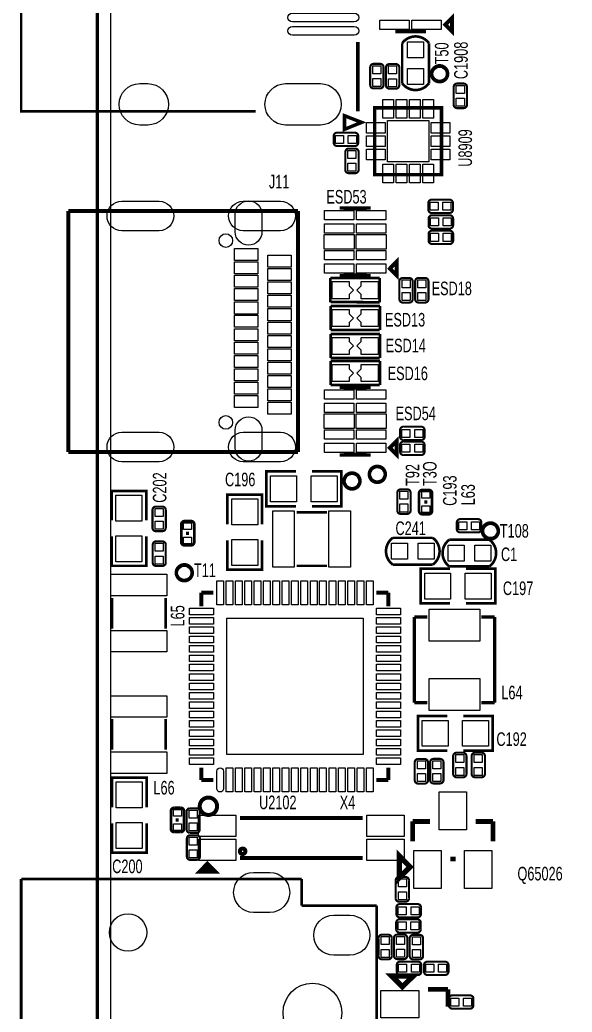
# Model space of a CAD drawing. Extents: x -74 to 86, y -71 to 30.
# Drawn here: x -35.95 to -15.28, y -41.91 to -4.8 of the extents above; entities that cross this region are included whole.
import ezdxf

# ---------------------------------------------------------------- set-up
doc = ezdxf.new("R2010")
doc.units = 0
for name, color, linetype in [('BG_OUTLINE', 3, 'CONTINUOUS'), ('PG_SILKSCREEN_TOP', 6, 'CONTINUOUS'), ('PIN_SOLDERMASK_TOP', 7, 'CONTINUOUS'), ('RD_SILKSCREEN_TOP', 8, 'CONTINUOUS'), ('RKI_ALL', 9, 'CONTINUOUS')]:
    doc.layers.add(name, color=color, linetype=linetype)

msp = doc.modelspace()

# ---------------------------------------------------------------- linework, layer by layer
at = {"layer": 'BG_OUTLINE'}
for points in [[(22.651974, -65.801494, -0.414214), (21.381974, -67.071494), (-31.780226, -67.071494, -0.414214), (-33.050226, -65.801494), (-33.050226, 22.658578, -0.414214), (-31.780226, 23.928578), (21.381974, 23.928578, -0.414214), (22.651974, 22.658578)], [(21.381974, 23.928578), (-31.780226, 23.928578, 0.414214), (-33.050226, 22.658578), (-33.050226, -65.801494, 0.414214), (-31.780226, -67.071494), (21.381974, -67.071494, 0.414214), (22.651974, -65.801494), (22.651974, 22.658578, 0.414214)]]:
    msp.add_lwpolyline(points, format="xyb", close=True, dxfattribs=at)
at = {"layer": 'BG_OUTLINE', "const_width": 0.127}
msp.add_lwpolyline([(-31.780226, -67.071494, -0.414214), (-33.050226, -65.801494), (-33.050226, 10.360406)], format="xyb", dxfattribs=at)
at = {"layer": 'PG_SILKSCREEN_TOP'}
for points, const_width in [([(-27.126184, -8.219186), (-35.896804, -8.219186), (-35.896804, 6.792214), (-27.176984, 6.792214)], 0.09906), ([(-20.824444, -5.179822), (-20.824444, -5.230622), (-21.822664, -5.230622), (-21.822664, -5.179822)], 0.14986), ([(-23.298404, -5.628386), (-23.298404, -8.219186)], 0.12954), ([(-21.638006, -5.670804), (-21.638006, -7.169404)], 0.09906), ([(-20.637246, -7.169404), (-20.637246, -5.670804)], 0.09906), ([(-22.466046, -7.362444), (-22.704806, -7.362444)], 0.07874), ([(-21.876766, -7.370826), (-22.115526, -7.370826)], 0.07874), ([(-19.341846, -8.099044), (-19.580606, -8.099044)], 0.07874), ([(-23.282148, -9.147556), (-23.282148, -9.386316)], 0.07874), ([(-23.396956, -10.532364), (-23.635716, -10.532364)], 0.07874), ([(-22.897846, -11.901424), (-22.897846, -11.850624), (-23.898606, -11.850624), (-23.898606, -11.901424)], 0.14986), ([(-20.659344, -11.890756), (-20.659344, -11.651996)], 0.07874), ([(-34.134806, -11.952224), (-25.534366, -11.952224)], 0.14986), ([(-34.134806, -20.953984), (-34.134806, -11.952224)], 0.14986), ([(-25.534366, -11.952224), (-25.534366, -20.953984)], 0.14986), ([(-20.6502, -12.47521), (-20.6502, -12.23645)], 0.07874), ([(-20.64893, -13.050774), (-20.64893, -12.812014)], 0.07874), ([(-22.47392, -14.45768), (-24.32304, -14.45768)], 0.100076), ([(-24.320754, -14.457172), (-24.320754, -15.357348)], 0.100076), ([(-22.897846, -14.299184), (-22.897846, -14.349984), (-23.898606, -14.349984), (-23.898606, -14.299184)], 0.14986), ([(-22.476206, -15.357348), (-22.476206, -14.457172)], 0.100076), ([(-24.31796, -15.3543), (-22.479, -15.35684)], 0.100076), ([(-22.46884, -15.50162), (-24.31796, -15.50162)], 0.100076), ([(-24.315674, -15.501112), (-24.315674, -16.401288)], 0.100076), ([(-22.471126, -16.401288), (-22.471126, -15.501112)], 0.100076), ([(-21.373846, -15.370302), (-21.612606, -15.370302)], 0.07874), ([(-20.783042, -15.370302), (-21.021802, -15.370302)], 0.07874), ([(-22.46884, -16.54302), (-24.31796, -16.54302)], 0.100076), ([(-24.315674, -16.542512), (-24.315674, -17.442688)], 0.100076), ([(-24.31288, -16.39824), (-22.47392, -16.40078)], 0.100076), ([(-22.471126, -17.442688), (-22.471126, -16.542512)], 0.100076), ([(-24.31288, -17.43964), (-22.47392, -17.44218)], 0.100076), ([(-22.46884, -17.55902), (-24.31796, -17.55902)], 0.100076), ([(-24.315674, -17.558512), (-24.315674, -18.458688)], 0.100076), ([(-22.471126, -18.458688), (-22.471126, -17.558512)], 0.100076), ([(-24.31288, -18.45564), (-22.47392, -18.45818)], 0.100076), ([(-22.897846, -18.607024), (-22.897846, -18.556224), (-23.898606, -18.556224), (-23.898606, -18.607024)], 0.14986), ([(-20.798028, -20.143724), (-20.798028, -20.382484)], 0.07874), ([(-20.798028, -20.702524), (-20.798028, -20.941284)], 0.07874), ([(-25.534366, -20.953984), (-34.134806, -20.953984)], 0.14986), ([(-22.897846, -21.004784), (-22.897846, -21.055584), (-23.898606, -21.055584), (-23.898606, -21.004784)], 0.14986), ([(-25.617424, -22.986492), (-26.717244, -22.986492), (-26.717244, -21.686012), (-25.617424, -21.686012)], 0.09906), ([(-25.017984, -22.986492), (-23.918164, -22.986492), (-23.918164, -21.686012), (-25.017984, -21.686012)], 0.09906), ([(-32.515556, -23.517606), (-32.515556, -22.417786), (-31.215076, -22.417786), (-31.215076, -23.517606)], 0.09906), ([(-26.879804, -23.659592), (-26.879804, -22.559772), (-28.180284, -22.559772), (-28.180284, -23.659592)], 0.09906), ([(-21.691346, -22.355048), (-21.452586, -22.355048)], 0.07874), ([(-20.695158, -22.827488), (-20.806918, -22.827488)], 0.12954), ([(-24.44623, -23.215346), (-25.58415, -23.215346)], 0.09906), ([(-20.636738, -23.287228), (-20.885658, -23.287228)], 0.09906), ([(-29.786072, -23.542498), (-29.537152, -23.542498)], 0.09906), ([(-18.67408, -23.598632), (-18.67408, -23.837392)], 0.07874), ([(-32.515556, -24.117046), (-32.515556, -25.216866), (-31.215076, -25.216866), (-31.215076, -24.117046)], 0.09906), ([(-30.614112, -23.92045), (-30.852872, -23.92045)], 0.07874), ([(-29.727652, -24.002238), (-29.615892, -24.002238)], 0.12954), ([(-20.49145, -24.169624), (-21.99005, -24.169624)], 0.09906), ([(-30.853634, -24.301196), (-30.604714, -24.301196)], 0.07874), ([(-26.879804, -24.259032), (-26.879804, -25.358852), (-28.180284, -25.358852), (-28.180284, -24.259032)], 0.09906), ([(-18.37309, -24.239728), (-19.87423, -24.239728)], 0.09906), ([(-24.44623, -25.216866), (-25.58415, -25.216866)], 0.09906), ([(-21.99005, -25.170384), (-20.49145, -25.170384)], 0.09906), ([(-19.87423, -25.237948), (-18.37309, -25.237948)], 0.09906), ([(-19.850862, -26.622248), (-20.950682, -26.622248), (-20.950682, -25.321768), (-19.850862, -25.321768)], 0.09906), ([(-19.251422, -26.622248), (-18.151602, -26.622248), (-18.151602, -25.321768), (-19.251422, -25.321768)], 0.09906), ([(-29.150564, -26.224992), (-29.150564, -26.725372)], 0.14986), ([(-29.150564, -26.224992), (-28.711144, -26.224992)], 0.14986), ([(-22.150324, -26.224992), (-22.599904, -26.224992)], 0.14986), ([(-22.150324, -26.224992), (-22.150324, -26.725372)], 0.14986), ([(-32.493204, -27.561032), (-32.493204, -26.420572)], 0.09906), ([(-30.491684, -27.561032), (-30.491684, -26.420572)], 0.09906), ([(-21.18233, -27.132026), (-21.18233, -30.332426)], 0.12954), ([(-21.18233, -27.132026), (-20.69211, -27.132026)], 0.12954), ([(-18.18005, -27.132026), (-18.67027, -27.132026)], 0.12954), ([(-18.18005, -30.332426), (-18.18005, -27.132026)], 0.12954), ([(-21.18233, -30.332426), (-20.69211, -30.332426)], 0.12954), ([(-18.18005, -30.332426), (-18.67027, -30.332426)], 0.12954), ([(-19.948144, -32.130238), (-21.047964, -32.130238), (-21.047964, -30.829758), (-19.948144, -30.829758)], 0.09906), ([(-19.348704, -32.130238), (-18.248884, -32.130238), (-18.248884, -30.829758), (-19.348704, -30.829758)], 0.09906), ([(-32.493204, -30.949392), (-32.493204, -32.089852)], 0.09906), ([(-30.491684, -30.949392), (-30.491684, -32.089852)], 0.09906), ([(-18.908776, -32.204406), (-18.670016, -32.204406)], 0.07874), ([(-20.46224, -32.4358), (-20.22348, -32.4358)], 0.07874), ([(-29.150564, -33.225232), (-29.150564, -32.765492)], 0.14986), ([(-22.150324, -33.225232), (-22.150324, -32.765492)], 0.14986), ([(-31.20136, -34.24428), (-31.20136, -33.14446), (-32.50184, -33.14446), (-32.50184, -34.24428)], 0.09906), ([(-29.150564, -33.225232), (-28.711144, -33.225232)], 0.14986), ([(-22.150324, -33.225232), (-22.599904, -33.225232)], 0.14986), ([(-20.799806, -33.359344), (-21.038566, -33.359344)], 0.07874), ([(-19.361404, -33.124394), (-19.600164, -33.124394)], 0.07874), ([(-30.170628, -34.26206), (-29.921708, -34.26206)], 0.09906), ([(-31.20136, -34.84372), (-31.20136, -35.94354), (-32.50184, -35.94354), (-32.50184, -34.84372)], 0.09906), ([(-30.112208, -34.72434), (-30.002988, -34.72434)], 0.12954), ([(-27.7114, -34.643568), (-23.11146, -34.643568)], 0.14986), ([(-21.241766, -34.776664), (-20.591526, -34.776664)], 0.1778), ([(-21.241766, -35.525964), (-21.241766, -34.776664)], 0.1778), ([(-18.889726, -34.776664), (-18.239486, -34.776664)], 0.1778), ([(-18.239486, -34.776664), (-18.239486, -35.525964)], 0.1778), ([(-29.332936, -35.202876), (-29.584396, -35.202876)], 0.07874), ([(-29.577284, -35.293808), (-29.325824, -35.293808)], 0.07874), ([(-28.926282, -36.356798), (-29.226002, -36.659058), (-28.626562, -36.659058), (-28.926282, -36.356798), (-29.025342, -36.458398), (-29.025342, -36.557458), (-28.824682, -36.557458), (-28.926282, -36.458398)], 0.14986), ([(-23.11146, -36.144708), (-27.7114, -36.144708)], 0.14986), ([(-19.839686, -36.178744), (-19.641566, -36.178744)], 0.1778), ([(-35.896804, -36.929568), (-35.896804, -44.929552)], 0.100076), ([(-25.396952, -36.929568), (-35.896804, -36.929568)], 0.100076), ([(-25.396952, -37.929566), (-25.396952, -36.929568)], 0.100076), ([(-21.512276, -37.77488), (-21.751036, -37.77488)], 0.07874), ([(-22.596856, -37.929566), (-25.396952, -37.929566)], 0.100076), ([(-22.596856, -43.829478), (-22.596856, -37.929566)], 0.100076), ([(-20.933664, -37.994844), (-20.933664, -38.233604)], 0.07874), ([(-20.942554, -38.565836), (-20.942554, -38.804596)], 0.07874), ([(-21.815806, -39.005764), (-21.577046, -39.005764)], 0.07874), ([(-22.15642, -39.93134), (-22.39518, -39.93134)], 0.07874), ([(-20.985988, -39.935912), (-21.224748, -39.935912)], 0.07874), ([(-21.84146, -40.38854), (-21.84146, -40.14978)], 0.07874), ([(-20.82292, -40.38854), (-20.82292, -40.14978)], 0.07874), ([(-20.6756, -41.05656), (-19.9263, -41.05656)], 0.1778), ([(-19.9263, -41.05656), (-19.9263, -41.7068)], 0.1778), ([(-19.89074, -41.64838), (-19.89074, -41.40962)], 0.07874)]:
    msp.add_lwpolyline(points, dxfattribs=dict(at, const_width=const_width))
for points, const_width in [([(-20.024344, -4.981702), (-19.772884, -5.230622), (-19.772884, -4.730242)], 0.14986), ([(-22.666706, -8.08863), (-20.164806, -8.08863), (-20.164806, -10.58799), (-22.666706, -10.58799)], 0.12954), ([(-23.794466, -8.38327), (-23.154386, -8.63219), (-23.794466, -8.89127)], 0.12954), ([(-22.097746, -14.101064), (-21.848826, -14.349984), (-21.848826, -13.849604)], 0.14986), ([(-22.097746, -20.806664), (-21.848826, -21.055584), (-21.848826, -20.555204)], 0.14986), ([(-21.340826, -36.478464), (-21.739606, -36.077144), (-21.739606, -36.877244)], 0.20066), ([(-21.6281, -40.9575), (-21.22678, -40.55872), (-22.02688, -40.55872)], 0.20066)]:
    msp.add_lwpolyline(points, close=True, dxfattribs=dict(at, const_width=const_width))
for points, const_width in [([(-21.638006, -5.670804, -0.505878), (-20.637246, -5.670804)], 0.09906), ([(-22.834346, -7.232904), (-22.834346, -6.572504, -0.42804), (-22.704806, -6.442964)], 0.07874), ([(-22.704806, -6.442964), (-22.466046, -6.442964, -0.42804), (-22.336506, -6.572504)], 0.07874), ([(-22.336506, -6.572504), (-22.336506, -7.232904, -0.42804), (-22.466046, -7.362444)], 0.07874), ([(-22.245066, -7.241286), (-22.245066, -6.580886, -0.42804), (-22.115526, -6.451346)], 0.07874), ([(-22.115526, -6.451346), (-21.876766, -6.451346, -0.42804), (-21.747226, -6.580886)], 0.07874), ([(-21.747226, -6.580886), (-21.747226, -7.241286, -0.42804), (-21.876766, -7.370826)], 0.07874), ([(-22.704806, -7.362444, -0.42804), (-22.834346, -7.232904)], 0.07874), ([(-22.115526, -7.370826, -0.42804), (-22.245066, -7.241286)], 0.07874), ([(-21.638006, -7.169404, 0.504821), (-20.637246, -7.169404)], 0.09906), ([(-19.710146, -7.969504), (-19.710146, -7.309104, -0.42804), (-19.580606, -7.179564)], 0.07874), ([(-19.580606, -7.179564), (-19.341846, -7.179564, -0.42804), (-19.212306, -7.309104)], 0.07874), ([(-19.212306, -7.309104), (-19.212306, -7.969504, -0.42804), (-19.341846, -8.099044)], 0.07874), ([(-19.580606, -8.099044, -0.42804), (-19.710146, -7.969504)], 0.07874), ([(-24.201628, -9.386316), (-24.201628, -9.147556, -0.42804), (-24.072088, -9.018016)], 0.07874), ([(-24.072088, -9.018016), (-23.411688, -9.018016, -0.42804), (-23.282148, -9.147556)], 0.07874), ([(-23.411688, -9.515856), (-24.072088, -9.515856, -0.42804), (-24.201628, -9.386316)], 0.07874), ([(-23.765256, -10.402824), (-23.765256, -9.742424, -0.42804), (-23.635716, -9.612884)], 0.07874), ([(-23.635716, -9.612884), (-23.396956, -9.612884, -0.42804), (-23.267416, -9.742424)], 0.07874), ([(-23.282148, -9.386316, -0.42804), (-23.411688, -9.515856)], 0.07874), ([(-23.267416, -9.742424), (-23.267416, -10.402824, -0.42804), (-23.396956, -10.532364)], 0.07874), ([(-23.635716, -10.532364, -0.42804), (-23.765256, -10.402824)], 0.07874), ([(-20.659344, -11.651996, -0.42804), (-20.529804, -11.522456)], 0.07874), ([(-20.529804, -11.522456), (-19.869404, -11.522456, -0.42804), (-19.739864, -11.651996)], 0.07874), ([(-19.869404, -12.020296), (-20.529804, -12.020296, -0.42804), (-20.659344, -11.890756)], 0.07874), ([(-19.739864, -11.651996), (-19.739864, -11.890756, -0.42804), (-19.869404, -12.020296)], 0.07874), ([(-20.6502, -12.23645, -0.42804), (-20.52066, -12.10691)], 0.07874), ([(-20.52066, -12.10691), (-19.86026, -12.10691, -0.42804), (-19.73072, -12.23645)], 0.07874), ([(-19.73072, -12.23645), (-19.73072, -12.47521, -0.42804), (-19.86026, -12.60475)], 0.07874), ([(-19.86026, -12.60475), (-20.52066, -12.60475, -0.42804), (-20.6502, -12.47521)], 0.07874), ([(-20.64893, -12.812014, -0.42804), (-20.51939, -12.682474)], 0.07874), ([(-20.51939, -12.682474), (-19.85899, -12.682474, -0.42804), (-19.72945, -12.812014)], 0.07874), ([(-19.72945, -12.812014), (-19.72945, -13.050774, -0.42804), (-19.85899, -13.180314)], 0.07874), ([(-19.85899, -13.180314), (-20.51939, -13.180314, -0.42804), (-20.64893, -13.050774)], 0.07874), ([(-21.742146, -15.240762), (-21.742146, -14.580362, -0.42804), (-21.612606, -14.450822)], 0.07874), ([(-21.612606, -14.450822), (-21.373846, -14.450822, -0.42804), (-21.244306, -14.580362)], 0.07874), ([(-21.151342, -15.240762), (-21.151342, -14.580362, -0.42804), (-21.021802, -14.450822)], 0.07874), ([(-21.021802, -14.450822), (-20.783042, -14.450822, -0.42804), (-20.653502, -14.580362)], 0.07874), ([(-21.244306, -14.580362), (-21.244306, -15.240762, -0.42804), (-21.373846, -15.370302)], 0.07874), ([(-20.653502, -14.580362), (-20.653502, -15.240762, -0.42804), (-20.783042, -15.370302)], 0.07874), ([(-21.612606, -15.370302, -0.42804), (-21.742146, -15.240762)], 0.07874), ([(-21.021802, -15.370302, -0.42804), (-21.151342, -15.240762)], 0.07874), ([(-21.717508, -20.382484), (-21.717508, -20.143724, -0.42804), (-21.587968, -20.014184)], 0.07874), ([(-21.587968, -20.014184), (-20.927568, -20.014184, -0.42804), (-20.798028, -20.143724)], 0.07874), ([(-20.927568, -20.512024), (-21.587968, -20.512024, -0.42804), (-21.717508, -20.382484)], 0.07874), ([(-20.798028, -20.382484, -0.42804), (-20.927568, -20.512024)], 0.07874), ([(-21.717508, -20.941284), (-21.717508, -20.702524, -0.42804), (-21.587968, -20.572984)], 0.07874), ([(-21.587968, -20.572984), (-20.927568, -20.572984, -0.42804), (-20.798028, -20.702524)], 0.07874), ([(-20.927568, -21.070824), (-21.587968, -21.070824, -0.42804), (-21.717508, -20.941284)], 0.07874), ([(-20.798028, -20.941284, -0.42804), (-20.927568, -21.070824)], 0.07874), ([(-21.820886, -23.144988), (-21.820886, -22.484588, -0.42804), (-21.691346, -22.355048)], 0.07874), ([(-21.452586, -22.355048, -0.42804), (-21.323046, -22.484588)], 0.07874), ([(-21.323046, -22.484588), (-21.323046, -23.144988, -0.42804), (-21.452586, -23.274528)], 0.07874), ([(-21.005038, -23.167848), (-21.005038, -22.497288, -0.397554), (-20.885658, -22.377908)], 0.09906), ([(-20.885658, -22.377908), (-20.636738, -22.377908, -0.396798), (-20.517358, -22.497288)], 0.09906), ([(-20.517358, -22.497288), (-20.517358, -23.167848, -0.395283), (-20.636738, -23.287228)], 0.09906), ([(-30.982412, -23.79091), (-30.982412, -23.13051, -0.42804), (-30.852872, -23.00097)], 0.07874), ([(-30.852872, -23.00097), (-30.614112, -23.00097, -0.42804), (-30.484572, -23.13051)], 0.07874), ([(-30.484572, -23.13051), (-30.484572, -23.79091, -0.42804), (-30.614112, -23.92045)], 0.07874), ([(-21.452586, -23.274528), (-21.691346, -23.274528, -0.42804), (-21.820886, -23.144988)], 0.07874), ([(-20.885658, -23.287228, -0.396032), (-21.005038, -23.167848)], 0.09906), ([(-29.905452, -24.332438), (-29.905452, -23.661878, -0.395283), (-29.786072, -23.542498)], 0.09906), ([(-29.537152, -23.542498, -0.396032), (-29.417772, -23.661878)], 0.09906), ([(-29.417772, -23.661878), (-29.417772, -24.332438, -0.397554), (-29.537152, -24.451818)], 0.09906), ([(-19.59356, -23.837392), (-19.59356, -23.598632, -0.42804), (-19.46402, -23.469092)], 0.07874), ([(-19.46402, -23.469092), (-18.80362, -23.469092, -0.42804), (-18.67408, -23.598632)], 0.07874), ([(-30.852872, -23.92045, -0.42804), (-30.982412, -23.79091)], 0.07874), ([(-21.99005, -25.170384, -0.505878), (-21.99005, -24.169624)], 0.09906), ([(-20.49145, -25.170384, 0.504821), (-20.49145, -24.169624)], 0.09906), ([(-18.80362, -23.966932), (-19.46402, -23.966932, -0.42804), (-19.59356, -23.837392)], 0.07874), ([(-18.67408, -23.837392, -0.42804), (-18.80362, -23.966932)], 0.07874), ([(-30.973014, -25.101296), (-30.973014, -24.430736, -0.406091), (-30.853634, -24.301196)], 0.07874), ([(-30.604714, -24.301196, -0.40517), (-30.485334, -24.430736)], 0.07874), ([(-30.485334, -24.430736), (-30.485334, -25.101296, -0.395383), (-30.604714, -25.220676)], 0.07874), ([(-29.537152, -24.451818), (-29.786072, -24.451818, -0.396798), (-29.905452, -24.332438)], 0.09906), ([(-19.87423, -25.237948, -0.503744), (-19.87423, -24.239728)], 0.09906), ([(-18.37309, -25.237948, 0.503027), (-18.37309, -24.239728)], 0.09906), ([(-30.604714, -25.220676), (-30.853634, -25.220676, -0.396282), (-30.973014, -25.101296)], 0.07874), ([(-19.729704, -32.994854), (-19.729704, -32.334454, -0.42804), (-19.600164, -32.204914)], 0.07874), ([(-19.600164, -32.204914), (-19.361404, -32.204914, -0.42804), (-19.231864, -32.334454)], 0.07874), ([(-19.038316, -32.994346), (-19.038316, -32.333946, -0.42804), (-18.908776, -32.204406)], 0.07874), ([(-18.670016, -32.204406, -0.42804), (-18.540476, -32.333946)], 0.07874), ([(-21.168106, -33.229804), (-21.168106, -32.569404, -0.42804), (-21.038566, -32.439864)], 0.07874), ([(-21.038566, -32.439864), (-20.799806, -32.439864, -0.42804), (-20.670266, -32.569404)], 0.07874), ([(-20.670266, -32.569404), (-20.670266, -33.229804, -0.42804), (-20.799806, -33.359344)], 0.07874), ([(-20.59178, -33.22574), (-20.59178, -32.56534, -0.428806), (-20.46224, -32.4358)], 0.07874), ([(-20.22348, -32.4358, -0.431721), (-20.0914, -32.56534)], 0.07874), ([(-20.0914, -32.56534), (-20.0914, -33.22574, -0.429221), (-20.22348, -33.35528)], 0.07874), ([(-19.231864, -32.334454), (-19.231864, -32.994854, -0.42804), (-19.361404, -33.124394)], 0.07874), ([(-18.540476, -32.333946), (-18.540476, -32.994346, -0.42804), (-18.670016, -33.123886)], 0.07874), ([(-19.600164, -33.124394, -0.42804), (-19.729704, -32.994854)], 0.07874), ([(-18.670016, -33.123886), (-18.908776, -33.123886, -0.42804), (-19.038316, -32.994346)], 0.07874), ([(-21.038566, -33.359344, -0.42804), (-21.168106, -33.229804)], 0.07874), ([(-20.22348, -33.35528), (-20.46224, -33.35528, -0.426323), (-20.59178, -33.22574)], 0.07874), ([(-30.292548, -35.05454), (-30.292548, -34.38398, -0.401624), (-30.170628, -34.26206)], 0.09906), ([(-29.921708, -34.26206, -0.398924), (-29.802328, -34.38398)], 0.09906), ([(-29.802328, -34.38398), (-29.802328, -35.05454, -0.395277), (-29.921708, -35.17392)], 0.09906), ([(-29.703776, -35.073336), (-29.703776, -34.402776, -0.393581), (-29.584396, -34.283396)], 0.07874), ([(-29.584396, -34.283396), (-29.332936, -34.283396, -0.393121), (-29.213556, -34.402776)], 0.07874), ([(-29.213556, -34.402776), (-29.213556, -35.073336, -0.403954), (-29.332936, -35.202876)], 0.07874), ([(-29.921708, -35.17392), (-30.170628, -35.17392, -0.398039), (-30.292548, -35.05454)], 0.09906), ([(-29.584396, -35.202876, -0.404443), (-29.703776, -35.073336)], 0.07874), ([(-29.696664, -36.083748), (-29.696664, -35.413188, -0.391786), (-29.577284, -35.293808)], 0.07874), ([(-29.325824, -35.293808, -0.392241), (-29.206444, -35.413188)], 0.07874), ([(-29.206444, -35.413188), (-29.206444, -36.083748, -0.405755), (-29.325824, -36.213288)], 0.07874), ([(-29.325824, -36.213288), (-29.577284, -36.213288, -0.405262), (-29.696664, -36.083748)], 0.07874), ([(-21.880576, -37.64534), (-21.880576, -36.98494, -0.42804), (-21.751036, -36.8554)], 0.07874), ([(-21.751036, -36.8554), (-21.512276, -36.8554, -0.42804), (-21.382736, -36.98494)], 0.07874), ([(-21.382736, -36.98494), (-21.382736, -37.64534, -0.42804), (-21.512276, -37.77488)], 0.07874), ([(-21.751036, -37.77488, -0.42804), (-21.880576, -37.64534)], 0.07874), ([(-21.853144, -38.233604), (-21.853144, -37.994844, -0.42804), (-21.723604, -37.865304)], 0.07874), ([(-21.723604, -37.865304), (-21.063204, -37.865304, -0.42804), (-20.933664, -37.994844)], 0.07874), ([(-21.063204, -38.363144), (-21.723604, -38.363144, -0.42804), (-21.853144, -38.233604)], 0.07874), ([(-20.933664, -38.233604, -0.42804), (-21.063204, -38.363144)], 0.07874), ([(-21.862034, -38.804596), (-21.862034, -38.565836, -0.42804), (-21.732494, -38.436296)], 0.07874), ([(-21.732494, -38.436296), (-21.072094, -38.436296, -0.42804), (-20.942554, -38.565836)], 0.07874), ([(-21.945346, -39.795704), (-21.945346, -39.135304, -0.42804), (-21.815806, -39.005764)], 0.07874), ([(-21.072094, -38.934136), (-21.732494, -38.934136, -0.42804), (-21.862034, -38.804596)], 0.07874), ([(-21.577046, -39.005764, -0.42804), (-21.447506, -39.135304)], 0.07874), ([(-20.942554, -38.804596, -0.42804), (-21.072094, -38.934136)], 0.07874), ([(-22.52472, -39.8018), (-22.52472, -39.1414, -0.42804), (-22.39518, -39.01186)], 0.07874), ([(-22.39518, -39.01186), (-22.15642, -39.01186, -0.42804), (-22.02688, -39.1414)], 0.07874), ([(-22.02688, -39.1414), (-22.02688, -39.8018, -0.42804), (-22.15642, -39.93134)], 0.07874), ([(-21.447506, -39.135304), (-21.447506, -39.795704, -0.42804), (-21.577046, -39.925244)], 0.07874), ([(-21.354288, -39.806372), (-21.354288, -39.145972, -0.42804), (-21.224748, -39.016432)], 0.07874), ([(-21.224748, -39.016432), (-20.985988, -39.016432, -0.42804), (-20.856448, -39.145972)], 0.07874), ([(-20.856448, -39.145972), (-20.856448, -39.806372, -0.42804), (-20.985988, -39.935912)], 0.07874), ([(-22.39518, -39.93134, -0.42804), (-22.52472, -39.8018)], 0.07874), ([(-21.577046, -39.925244), (-21.815806, -39.925244, -0.42804), (-21.945346, -39.795704)], 0.07874), ([(-21.84146, -40.14978, -0.42804), (-21.71192, -40.02024)], 0.07874), ([(-21.71192, -40.02024), (-21.05152, -40.02024, -0.42804), (-20.92198, -40.14978)], 0.07874), ([(-21.224748, -39.935912, -0.42804), (-21.354288, -39.806372)], 0.07874), ([(-20.82292, -40.14978, -0.42804), (-20.69338, -40.02024)], 0.07874), ([(-20.69338, -40.02024), (-20.03298, -40.02024, -0.42804), (-19.90344, -40.14978)], 0.07874), ([(-21.05152, -40.51808), (-21.71192, -40.51808, -0.42804), (-21.84146, -40.38854)], 0.07874), ([(-20.92198, -40.14978), (-20.92198, -40.38854, -0.42804), (-21.05152, -40.51808)], 0.07874), ([(-20.03298, -40.51808), (-20.69338, -40.51808, -0.42804), (-20.82292, -40.38854)], 0.07874), ([(-19.90344, -40.14978), (-19.90344, -40.38854, -0.42804), (-20.03298, -40.51808)], 0.07874), ([(-19.89074, -41.40962, -0.42804), (-19.7612, -41.28008)], 0.07874), ([(-19.7612, -41.28008), (-19.1008, -41.28008, -0.42804), (-18.97126, -41.40962)], 0.07874), ([(-18.97126, -41.40962), (-18.97126, -41.64838, -0.42804), (-19.1008, -41.77792)], 0.07874), ([(-19.1008, -41.77792), (-19.7612, -41.77792, -0.42804), (-19.89074, -41.64838)], 0.07874)]:
    msp.add_lwpolyline(points, format="xyb", dxfattribs=dict(at, const_width=const_width))
for points, const_width in [([(-19.935952, -6.813804, 1), (-20.5359, -6.813804, 1)], 0.127), ([(-22.267672, -21.794724, 1), (-22.86762, -21.794724, 1)], 0.127), ([(-23.215092, -22.043644, 1), (-23.81504, -22.043644, 1)], 0.127), ([(-18.036032, -23.913084, 1), (-18.63598, -23.913084, 1)], 0.127), ([(-29.491432, -25.475184, 1), (-30.09138, -25.475184, 1)], 0.127), ([(-28.563824, -34.207958, 1), (-29.214168, -34.20801, 1)], 0.14986), ([(-27.505406, -35.89147, 1), (-27.712342, -35.891238, 1)], 0.14986)]:
    msp.add_lwpolyline(points, format="xyb", close=True, dxfattribs=dict(at, const_width=const_width))
at = {"layer": 'PIN_SOLDERMASK_TOP'}
for points in [[(-23.429214, -4.874006), (-25.748234, -4.874006, -1), (-25.748234, -4.543806), (-23.429214, -4.543806, -1)], [(-23.429214, -5.374386), (-25.748234, -5.374386, -1), (-25.748234, -5.044186), (-23.429214, -5.044186, -1)], [(-31.157164, -8.732266), (-31.456884, -8.732266, -1), (-31.456884, -7.182866), (-31.157164, -7.182866, -1)], [(-24.697944, -8.732266), (-25.998424, -8.732266, -1), (-25.998424, -7.182866), (-24.697944, -7.182866, -1)], [(-30.735016, -12.682474), (-32.134556, -12.682474, -1), (-32.134556, -11.582654), (-30.735016, -11.582654, -1)], [(-26.185876, -12.682474), (-27.585416, -12.682474, -1), (-27.585416, -11.582654), (-26.185876, -11.582654, -1)], [(-27.886406, -12.724384), (-27.886406, -12.063984, -1), (-26.885646, -12.063984), (-26.885646, -12.724384, -1)], [(-27.886406, -20.804124), (-27.886406, -20.143724, -1), (-26.885646, -20.143724), (-26.885646, -20.804124, -1)], [(-30.735016, -21.323554), (-32.134556, -21.323554, -1), (-32.134556, -20.223734), (-30.735016, -20.223734, -1)], [(-26.185876, -21.323554), (-27.585416, -21.323554, -1), (-27.585416, -20.223734), (-26.185876, -20.223734, -1)], [(-28.325064, -32.900112), (-28.325064, -33.550352, -1), (-28.573984, -33.550352), (-28.573984, -32.900112, -1)], [(-26.596721, -38.179629), (-27.196923, -38.179629, -1), (-27.196923, -36.679759), (-26.596721, -36.679759, -1)], [(-23.596727, -39.779575), (-24.196929, -39.779575, -1), (-24.196929, -38.279705), (-23.596727, -38.279705, -1)]]:
    msp.add_lwpolyline(points, format="xyb", close=True, dxfattribs=at)
for points in [[(-21.374354, -4.806442), (-21.374354, -5.156962), (-22.474174, -5.156962), (-22.474174, -4.806442)], [(-20.175474, -4.806442), (-20.175474, -5.156962), (-21.275294, -5.156962), (-21.275294, -4.806442)], [(-20.837906, -6.219444), (-21.437346, -6.219444), (-21.437346, -5.620004), (-20.837906, -5.620004)], [(-22.435566, -6.813804), (-22.735286, -6.813804), (-22.735286, -6.514084), (-22.435566, -6.514084)], [(-21.846286, -6.822186), (-22.146006, -6.822186), (-22.146006, -6.522466), (-21.846286, -6.522466)], [(-20.837906, -7.220204), (-21.437346, -7.220204), (-21.437346, -6.620764), (-20.837906, -6.620764)], [(-22.435566, -7.291324), (-22.735286, -7.291324), (-22.735286, -6.991604), (-22.435566, -6.991604)], [(-21.846286, -7.299706), (-22.146006, -7.299706), (-22.146006, -6.999986), (-21.846286, -6.999986)], [(-19.311366, -7.550404), (-19.611086, -7.550404), (-19.611086, -7.250684), (-19.311366, -7.250684)], [(-22.365716, -8.47725), (-22.365716, -7.77621), (-21.966936, -7.77621), (-21.966936, -8.47725)], [(-21.865336, -8.47725), (-21.865336, -7.77621), (-21.466556, -7.77621), (-21.466556, -8.47725)], [(-21.364956, -8.47725), (-21.364956, -7.77621), (-20.966176, -7.77621), (-20.966176, -8.47725)], [(-20.864576, -8.47725), (-20.864576, -7.77621), (-20.465796, -7.77621), (-20.465796, -8.47725)], [(-19.311366, -8.027924), (-19.611086, -8.027924), (-19.611086, -7.728204), (-19.311366, -7.728204)], [(-22.976586, -9.03732), (-22.976586, -8.63854), (-22.275546, -8.63854), (-22.275546, -9.03732)], [(-22.191726, -10.11301), (-22.191726, -8.56361), (-20.642326, -8.56361), (-20.642326, -10.11301)], [(-20.555966, -9.03732), (-20.555966, -8.63854), (-19.854926, -8.63854), (-19.854926, -9.03732)], [(-23.830788, -9.117076), (-23.830788, -9.416796), (-24.130508, -9.416796), (-24.130508, -9.117076)], [(-23.353268, -9.117076), (-23.353268, -9.416796), (-23.652988, -9.416796), (-23.652988, -9.117076)], [(-22.976586, -9.5377), (-22.976586, -9.13892), (-22.275546, -9.13892), (-22.275546, -9.5377)], [(-20.555966, -9.5377), (-20.555966, -9.13892), (-19.854926, -9.13892), (-19.854926, -9.5377)], [(-22.976586, -10.03808), (-22.976586, -9.6393), (-22.275546, -9.6393), (-22.275546, -10.03808)], [(-20.555966, -10.03808), (-20.555966, -9.6393), (-19.854926, -9.6393), (-19.854926, -10.03808)], [(-23.366476, -9.983724), (-23.666196, -9.983724), (-23.666196, -9.684004), (-23.366476, -9.684004)], [(-23.366476, -10.461244), (-23.666196, -10.461244), (-23.666196, -10.161524), (-23.366476, -10.161524)], [(-22.365716, -10.89787), (-22.365716, -10.19683), (-21.966936, -10.19683), (-21.966936, -10.89787)], [(-21.865336, -10.89787), (-21.865336, -10.19683), (-21.466556, -10.19683), (-21.466556, -10.89787)], [(-21.364956, -10.89787), (-21.364956, -10.19683), (-20.966176, -10.19683), (-20.966176, -10.89787)], [(-20.864576, -10.89787), (-20.864576, -10.19683), (-20.465796, -10.19683), (-20.465796, -10.89787)], [(-20.588224, -11.921236), (-20.588224, -11.621516), (-20.288504, -11.621516), (-20.288504, -11.921236)], [(-20.110704, -11.921236), (-20.110704, -11.621516), (-19.810984, -11.621516), (-19.810984, -11.921236)], [(-23.447756, -11.924284), (-23.447756, -12.274804), (-24.547576, -12.274804), (-24.547576, -11.924284)], [(-22.248876, -11.924284), (-22.248876, -12.274804), (-23.348696, -12.274804), (-23.348696, -11.924284)], [(-20.57908, -12.50569), (-20.57908, -12.20597), (-20.27936, -12.20597), (-20.27936, -12.50569)], [(-20.10156, -12.50569), (-20.10156, -12.20597), (-19.80184, -12.20597), (-19.80184, -12.50569)], [(-23.447756, -12.424664), (-23.447756, -12.775184), (-24.547576, -12.775184), (-24.547576, -12.424664)], [(-22.248876, -12.424664), (-22.248876, -12.775184), (-23.348696, -12.775184), (-23.348696, -12.424664)], [(-23.437596, -12.820904), (-23.437596, -13.379704), (-24.557736, -13.379704), (-24.557736, -12.820904)], [(-22.238716, -12.820904), (-22.238716, -13.379704), (-23.358856, -13.379704), (-23.358856, -12.820904)], [(-20.57781, -13.081254), (-20.57781, -12.781534), (-20.27809, -12.781534), (-20.27809, -13.081254)], [(-20.10029, -13.081254), (-20.10029, -12.781534), (-19.80057, -12.781534), (-19.80057, -13.081254)], [(-27.910536, -13.347954), (-27.039316, -13.347954), (-27.039316, -13.797534), (-27.910536, -13.797534)], [(-26.660856, -13.599414), (-25.789636, -13.599414), (-25.789636, -14.048994), (-26.660856, -14.048994)], [(-23.447756, -13.425424), (-23.447756, -13.775944), (-24.547576, -13.775944), (-24.547576, -13.425424)], [(-22.248876, -13.425424), (-22.248876, -13.775944), (-23.348696, -13.775944), (-23.348696, -13.425424)], [(-27.910536, -13.848334), (-27.039316, -13.848334), (-27.039316, -14.297914), (-27.910536, -14.297914)], [(-26.660856, -14.097254), (-25.789636, -14.097254), (-25.789636, -14.546834), (-26.660856, -14.546834)], [(-23.447756, -13.925804), (-23.447756, -14.276324), (-24.547576, -14.276324), (-24.547576, -13.925804)], [(-22.248876, -13.925804), (-22.248876, -14.276324), (-23.348696, -14.276324), (-23.348696, -13.925804)], [(-27.910536, -14.348714), (-27.039316, -14.348714), (-27.039316, -14.798294), (-27.910536, -14.798294)], [(-26.660856, -14.597634), (-25.789636, -14.597634), (-25.789636, -15.047214), (-26.660856, -15.047214)], [(-23.622, -14.58722), (-23.622, -14.74724), (-23.46198, -14.90726), (-23.622, -15.06728), (-23.622, -15.2273), (-24.25954, -15.2273), (-24.25954, -14.58722)], [(-23.17496, -15.2273), (-23.17496, -15.06728), (-23.33498, -14.90726), (-23.17496, -14.74724), (-23.17496, -14.58722), (-22.53742, -14.58722), (-22.53742, -15.2273)], [(-21.343366, -14.821662), (-21.643086, -14.821662), (-21.643086, -14.521942), (-21.343366, -14.521942)], [(-20.752562, -14.821662), (-21.052282, -14.821662), (-21.052282, -14.521942), (-20.752562, -14.521942)], [(-27.910536, -14.849094), (-27.039316, -14.849094), (-27.039316, -15.298674), (-27.910536, -15.298674)], [(-26.660856, -15.098014), (-25.789636, -15.098014), (-25.789636, -15.547594), (-26.660856, -15.547594)], [(-21.343366, -15.299182), (-21.643086, -15.299182), (-21.643086, -14.999462), (-21.343366, -14.999462)], [(-20.752562, -15.299182), (-21.052282, -15.299182), (-21.052282, -14.999462), (-20.752562, -14.999462)], [(-27.910536, -15.349474), (-27.039316, -15.349474), (-27.039316, -15.799054), (-27.910536, -15.799054)], [(-27.910536, -15.847314), (-27.039316, -15.847314), (-27.039316, -16.296894), (-27.910536, -16.296894)], [(-26.660856, -15.598394), (-25.789636, -15.598394), (-25.789636, -16.047974), (-26.660856, -16.047974)], [(-23.61692, -15.63116), (-23.61692, -15.79118), (-23.4569, -15.9512), (-23.61692, -16.11122), (-23.61692, -16.27124), (-24.25446, -16.27124), (-24.25446, -15.63116)], [(-23.16988, -16.27124), (-23.16988, -16.11122), (-23.3299, -15.9512), (-23.16988, -15.79118), (-23.16988, -15.63116), (-22.53234, -15.63116), (-22.53234, -16.27124)], [(-26.660856, -16.098774), (-25.789636, -16.098774), (-25.789636, -16.548354), (-26.660856, -16.548354)], [(-27.910536, -16.347694), (-27.039316, -16.347694), (-27.039316, -16.797274), (-27.910536, -16.797274)], [(-26.660856, -16.599154), (-25.789636, -16.599154), (-25.789636, -17.048734), (-26.660856, -17.048734)], [(-23.61692, -16.67256), (-23.61692, -16.83258), (-23.4569, -16.9926), (-23.61692, -17.15262), (-23.61692, -17.31264), (-24.25446, -17.31264), (-24.25446, -16.67256)], [(-23.16988, -17.31264), (-23.16988, -17.15262), (-23.3299, -16.9926), (-23.16988, -16.83258), (-23.16988, -16.67256), (-22.53234, -16.67256), (-22.53234, -17.31264)], [(-27.910536, -16.848074), (-27.039316, -16.848074), (-27.039316, -17.297654), (-27.910536, -17.297654)], [(-27.910536, -17.348454), (-27.039316, -17.348454), (-27.039316, -17.798034), (-27.910536, -17.798034)], [(-26.660856, -17.099534), (-25.789636, -17.099534), (-25.789636, -17.549114), (-26.660856, -17.549114)], [(-26.660856, -17.597374), (-25.789636, -17.597374), (-25.789636, -18.046954), (-26.660856, -18.046954)], [(-23.61692, -17.68856), (-23.61692, -17.84858), (-23.4569, -18.0086), (-23.61692, -18.16862), (-23.61692, -18.32864), (-24.25446, -18.32864), (-24.25446, -17.68856)], [(-23.16988, -18.32864), (-23.16988, -18.16862), (-23.3299, -18.0086), (-23.16988, -17.84858), (-23.16988, -17.68856), (-22.53234, -17.68856), (-22.53234, -18.32864)], [(-27.910536, -17.848834), (-27.039316, -17.848834), (-27.039316, -18.298414), (-27.910536, -18.298414)], [(-26.660856, -18.097754), (-25.789636, -18.097754), (-25.789636, -18.547334), (-26.660856, -18.547334)], [(-27.910536, -18.349214), (-27.039316, -18.349214), (-27.039316, -18.798794), (-27.910536, -18.798794)], [(-27.910536, -18.847054), (-27.039316, -18.847054), (-27.039316, -19.296634), (-27.910536, -19.296634)], [(-26.660856, -18.598134), (-25.789636, -18.598134), (-25.789636, -19.047714), (-26.660856, -19.047714)], [(-23.447756, -18.629884), (-23.447756, -18.980404), (-24.547576, -18.980404), (-24.547576, -18.629884)], [(-22.248876, -18.629884), (-22.248876, -18.980404), (-23.348696, -18.980404), (-23.348696, -18.629884)], [(-26.660856, -19.098514), (-25.789636, -19.098514), (-25.789636, -19.548094), (-26.660856, -19.548094)], [(-23.447756, -19.130264), (-23.447756, -19.480784), (-24.547576, -19.480784), (-24.547576, -19.130264)], [(-22.248876, -19.130264), (-22.248876, -19.480784), (-23.348696, -19.480784), (-23.348696, -19.130264)], [(-23.437596, -19.526504), (-23.437596, -20.085304), (-24.557736, -20.085304), (-24.557736, -19.526504)], [(-22.238716, -19.526504), (-22.238716, -20.085304), (-23.358856, -20.085304), (-23.358856, -19.526504)], [(-23.447756, -20.131024), (-23.447756, -20.481544), (-24.547576, -20.481544), (-24.547576, -20.131024)], [(-22.248876, -20.131024), (-22.248876, -20.481544), (-23.348696, -20.481544), (-23.348696, -20.131024)], [(-21.346668, -20.113244), (-21.346668, -20.412964), (-21.646388, -20.412964), (-21.646388, -20.113244)], [(-20.869148, -20.113244), (-20.869148, -20.412964), (-21.168868, -20.412964), (-21.168868, -20.113244)], [(-23.447756, -20.631404), (-23.447756, -20.981924), (-24.547576, -20.981924), (-24.547576, -20.631404)], [(-22.248876, -20.631404), (-22.248876, -20.981924), (-23.348696, -20.981924), (-23.348696, -20.631404)], [(-21.346668, -20.672044), (-21.346668, -20.971764), (-21.646388, -20.971764), (-21.646388, -20.672044)], [(-20.869148, -20.672044), (-20.869148, -20.971764), (-21.168868, -20.971764), (-21.168868, -20.672044)], [(-26.562304, -21.851112), (-25.592024, -21.851112), (-25.592024, -22.821392), (-26.562304, -22.821392)], [(-25.043384, -21.851112), (-24.073104, -21.851112), (-24.073104, -22.821392), (-25.043384, -22.821392)], [(-31.380176, -22.572726), (-31.380176, -23.543006), (-32.350456, -23.543006), (-32.350456, -22.572726)], [(-21.721826, -22.426168), (-21.422106, -22.426168), (-21.422106, -22.725888), (-21.721826, -22.725888)], [(-20.606258, -22.682708), (-20.905978, -22.682708), (-20.905978, -22.433788), (-20.606258, -22.433788)], [(-28.015184, -23.684992), (-28.015184, -22.714712), (-27.044904, -22.714712), (-27.044904, -23.684992)], [(-21.721826, -22.903688), (-21.422106, -22.903688), (-21.422106, -23.203408), (-21.721826, -23.203408)], [(-20.606258, -23.221188), (-20.905978, -23.221188), (-20.905978, -22.972268), (-20.606258, -22.972268)], [(-30.583632, -23.37181), (-30.883352, -23.37181), (-30.883352, -23.07209), (-30.583632, -23.07209)], [(-25.67432, -23.165816), (-25.67432, -25.266396), (-26.47442, -25.266396), (-26.47442, -23.165816)], [(-23.57628, -23.165816), (-23.57628, -25.266396), (-24.37638, -25.266396), (-24.37638, -23.165816)], [(-30.583632, -23.84933), (-30.883352, -23.84933), (-30.883352, -23.54961), (-30.583632, -23.54961)], [(-29.816552, -23.608538), (-29.516832, -23.608538), (-29.516832, -23.857458), (-29.816552, -23.857458)], [(-19.22272, -23.568152), (-19.22272, -23.867872), (-19.52244, -23.867872), (-19.52244, -23.568152)], [(-18.7452, -23.568152), (-18.7452, -23.867872), (-19.04492, -23.867872), (-19.04492, -23.568152)], [(-31.380176, -24.091646), (-31.380176, -25.061926), (-32.350456, -25.061926), (-32.350456, -24.091646)], [(-30.884114, -24.372316), (-30.584394, -24.372316), (-30.584394, -24.672036), (-30.884114, -24.672036)], [(-29.816552, -24.147018), (-29.516832, -24.147018), (-29.516832, -24.395938), (-29.816552, -24.395938)], [(-28.015184, -25.203912), (-28.015184, -24.233632), (-27.044904, -24.233632), (-27.044904, -25.203912)], [(-21.44141, -24.370284), (-21.44141, -24.969724), (-22.04085, -24.969724), (-22.04085, -24.370284)], [(-20.44065, -24.370284), (-20.44065, -24.969724), (-21.04009, -24.969724), (-21.04009, -24.370284)], [(-19.32305, -24.440388), (-19.32305, -25.039828), (-19.92249, -25.039828), (-19.92249, -24.440388)], [(-18.32229, -24.440388), (-18.32229, -25.039828), (-18.92173, -25.039828), (-18.92173, -24.440388)], [(-30.884114, -24.849836), (-30.584394, -24.849836), (-30.584394, -25.149556), (-30.884114, -25.149556)], [(-30.442154, -26.332942), (-32.542734, -26.332942), (-32.542734, -25.532842), (-30.442154, -25.532842)], [(-20.795742, -25.486868), (-19.825462, -25.486868), (-19.825462, -26.457148), (-20.795742, -26.457148)], [(-19.276822, -25.486868), (-18.306542, -25.486868), (-18.306542, -26.457148), (-19.276822, -26.457148)], [(-28.325064, -26.674572), (-28.573984, -26.674572), (-28.573984, -25.775412), (-28.325064, -25.775412)], [(-27.977084, -26.674572), (-28.226004, -26.674572), (-28.226004, -25.775412), (-27.977084, -25.775412)], [(-27.626564, -26.674572), (-27.875484, -26.674572), (-27.875484, -25.775412), (-27.626564, -25.775412)], [(-27.276044, -26.674572), (-27.524964, -26.674572), (-27.524964, -25.775412), (-27.276044, -25.775412)], [(-26.925524, -26.674572), (-27.174444, -26.674572), (-27.174444, -25.775412), (-26.925524, -25.775412)], [(-26.575004, -26.674572), (-26.823924, -26.674572), (-26.823924, -25.775412), (-26.575004, -25.775412)], [(-26.227024, -26.674572), (-26.475944, -26.674572), (-26.475944, -25.775412), (-26.227024, -25.775412)], [(-25.876504, -26.674572), (-26.125424, -26.674572), (-26.125424, -25.775412), (-25.876504, -25.775412)], [(-25.525984, -26.674572), (-25.774904, -26.674572), (-25.774904, -25.775412), (-25.525984, -25.775412)], [(-25.175464, -26.674572), (-25.424384, -26.674572), (-25.424384, -25.775412), (-25.175464, -25.775412)], [(-24.824944, -26.674572), (-25.073864, -26.674572), (-25.073864, -25.775412), (-24.824944, -25.775412)], [(-24.476964, -26.674572), (-24.725884, -26.674572), (-24.725884, -25.775412), (-24.476964, -25.775412)], [(-24.126444, -26.674572), (-24.375364, -26.674572), (-24.375364, -25.775412), (-24.126444, -25.775412)], [(-23.775924, -26.674572), (-24.024844, -26.674572), (-24.024844, -25.775412), (-23.775924, -25.775412)], [(-23.425404, -26.674572), (-23.674324, -26.674572), (-23.674324, -25.775412), (-23.425404, -25.775412)], [(-23.074884, -26.674572), (-23.323804, -26.674572), (-23.323804, -25.775412), (-23.074884, -25.775412)], [(-22.726904, -26.674572), (-22.975824, -26.674572), (-22.975824, -25.775412), (-22.726904, -25.775412)], [(-28.700984, -27.050492), (-29.600144, -27.050492), (-29.600144, -26.801572), (-28.700984, -26.801572)], [(-21.700744, -27.050492), (-22.599904, -27.050492), (-22.599904, -26.801572), (-21.700744, -26.801572)], [(-20.63115, -26.832306), (-18.73123, -26.832306), (-18.73123, -28.031186), (-20.63115, -28.031186)], [(-28.700984, -27.398472), (-29.600144, -27.398472), (-29.600144, -27.149552), (-28.700984, -27.149552)], [(-23.100284, -32.275272), (-28.200604, -32.275272), (-28.200604, -27.174952), (-23.100284, -27.174952)], [(-21.700744, -27.398472), (-22.599904, -27.398472), (-22.599904, -27.149552), (-21.700744, -27.149552)], [(-30.442154, -28.430982), (-32.542734, -28.430982), (-32.542734, -27.630882), (-30.442154, -27.630882)], [(-28.700984, -27.748992), (-29.600144, -27.748992), (-29.600144, -27.500072), (-28.700984, -27.500072)], [(-21.700744, -27.748992), (-22.599904, -27.748992), (-22.599904, -27.500072), (-21.700744, -27.500072)], [(-28.700984, -28.099512), (-29.600144, -28.099512), (-29.600144, -27.850592), (-28.700984, -27.850592)], [(-28.700984, -28.450032), (-29.600144, -28.450032), (-29.600144, -28.201112), (-28.700984, -28.201112)], [(-21.700744, -28.099512), (-22.599904, -28.099512), (-22.599904, -27.850592), (-21.700744, -27.850592)], [(-21.700744, -28.450032), (-22.599904, -28.450032), (-22.599904, -28.201112), (-21.700744, -28.201112)], [(-28.700984, -28.800552), (-29.600144, -28.800552), (-29.600144, -28.551632), (-28.700984, -28.551632)], [(-21.700744, -28.800552), (-22.599904, -28.800552), (-22.599904, -28.551632), (-21.700744, -28.551632)], [(-28.700984, -29.148532), (-29.600144, -29.148532), (-29.600144, -28.899612), (-28.700984, -28.899612)], [(-21.700744, -29.148532), (-22.599904, -29.148532), (-22.599904, -28.899612), (-21.700744, -28.899612)], [(-28.700984, -29.499052), (-29.600144, -29.499052), (-29.600144, -29.250132), (-28.700984, -29.250132)], [(-21.700744, -29.499052), (-22.599904, -29.499052), (-22.599904, -29.250132), (-21.700744, -29.250132)], [(-28.700984, -29.849572), (-29.600144, -29.849572), (-29.600144, -29.600652), (-28.700984, -29.600652)], [(-21.700744, -29.849572), (-22.599904, -29.849572), (-22.599904, -29.600652), (-21.700744, -29.600652)], [(-20.63115, -29.433266), (-18.73123, -29.433266), (-18.73123, -30.632146), (-20.63115, -30.632146)], [(-28.700984, -30.200092), (-29.600144, -30.200092), (-29.600144, -29.951172), (-28.700984, -29.951172)], [(-21.700744, -30.200092), (-22.599904, -30.200092), (-22.599904, -29.951172), (-21.700744, -29.951172)], [(-32.542734, -30.079442), (-30.442154, -30.079442), (-30.442154, -30.879542), (-32.542734, -30.879542)], [(-28.700984, -30.550612), (-29.600144, -30.550612), (-29.600144, -30.301692), (-28.700984, -30.301692)], [(-21.700744, -30.550612), (-22.599904, -30.550612), (-22.599904, -30.301692), (-21.700744, -30.301692)], [(-28.700984, -30.898592), (-29.600144, -30.898592), (-29.600144, -30.649672), (-28.700984, -30.649672)], [(-21.700744, -30.898592), (-22.599904, -30.898592), (-22.599904, -30.649672), (-21.700744, -30.649672)], [(-28.700984, -31.249112), (-29.600144, -31.249112), (-29.600144, -31.000192), (-28.700984, -31.000192)], [(-21.700744, -31.249112), (-22.599904, -31.249112), (-22.599904, -31.000192), (-21.700744, -31.000192)], [(-20.893024, -30.994858), (-19.922744, -30.994858), (-19.922744, -31.965138), (-20.893024, -31.965138)], [(-19.374104, -30.994858), (-18.403824, -30.994858), (-18.403824, -31.965138), (-19.374104, -31.965138)], [(-28.700984, -31.599632), (-29.600144, -31.599632), (-29.600144, -31.350712), (-28.700984, -31.350712)], [(-21.700744, -31.599632), (-22.599904, -31.599632), (-22.599904, -31.350712), (-21.700744, -31.350712)], [(-28.700984, -31.950152), (-29.600144, -31.950152), (-29.600144, -31.701232), (-28.700984, -31.701232)], [(-21.700744, -31.950152), (-22.599904, -31.950152), (-22.599904, -31.701232), (-21.700744, -31.701232)], [(-32.542734, -32.177482), (-30.442154, -32.177482), (-30.442154, -32.977582), (-32.542734, -32.977582)], [(-28.700984, -32.300672), (-29.600144, -32.300672), (-29.600144, -32.051752), (-28.700984, -32.051752)], [(-21.700744, -32.300672), (-22.599904, -32.300672), (-22.599904, -32.051752), (-21.700744, -32.051752)], [(-19.330924, -32.575754), (-19.630644, -32.575754), (-19.630644, -32.276034), (-19.330924, -32.276034)], [(-18.939256, -32.275526), (-18.639536, -32.275526), (-18.639536, -32.575246), (-18.939256, -32.575246)], [(-28.700984, -32.648652), (-29.600144, -32.648652), (-29.600144, -32.399732), (-28.700984, -32.399732)], [(-21.700744, -32.648652), (-22.599904, -32.648652), (-22.599904, -32.399732), (-21.700744, -32.399732)], [(-20.769326, -32.810704), (-21.069046, -32.810704), (-21.069046, -32.510984), (-20.769326, -32.510984)], [(-20.49272, -32.50692), (-20.193, -32.50692), (-20.193, -32.80664), (-20.49272, -32.80664)], [(-27.977084, -33.674812), (-28.226004, -33.674812), (-28.226004, -32.775652), (-27.977084, -32.775652)], [(-27.626564, -33.674812), (-27.875484, -33.674812), (-27.875484, -32.775652), (-27.626564, -32.775652)], [(-27.276044, -33.674812), (-27.524964, -33.674812), (-27.524964, -32.775652), (-27.276044, -32.775652)], [(-26.925524, -33.674812), (-27.174444, -33.674812), (-27.174444, -32.775652), (-26.925524, -32.775652)], [(-26.575004, -33.674812), (-26.823924, -33.674812), (-26.823924, -32.775652), (-26.575004, -32.775652)], [(-26.227024, -33.674812), (-26.475944, -33.674812), (-26.475944, -32.775652), (-26.227024, -32.775652)], [(-25.876504, -33.674812), (-26.125424, -33.674812), (-26.125424, -32.775652), (-25.876504, -32.775652)], [(-25.525984, -33.674812), (-25.774904, -33.674812), (-25.774904, -32.775652), (-25.525984, -32.775652)], [(-25.175464, -33.674812), (-25.424384, -33.674812), (-25.424384, -32.775652), (-25.175464, -32.775652)], [(-24.824944, -33.674812), (-25.073864, -33.674812), (-25.073864, -32.775652), (-24.824944, -32.775652)], [(-24.476964, -33.674812), (-24.725884, -33.674812), (-24.725884, -32.775652), (-24.476964, -32.775652)], [(-24.126444, -33.674812), (-24.375364, -33.674812), (-24.375364, -32.775652), (-24.126444, -32.775652)], [(-23.775924, -33.674812), (-24.024844, -33.674812), (-24.024844, -32.775652), (-23.775924, -32.775652)], [(-23.425404, -33.674812), (-23.674324, -33.674812), (-23.674324, -32.775652), (-23.425404, -32.775652)], [(-23.074884, -33.674812), (-23.323804, -33.674812), (-23.323804, -32.775652), (-23.074884, -32.775652)], [(-22.726904, -33.674812), (-22.975824, -33.674812), (-22.975824, -32.775652), (-22.726904, -32.775652)], [(-20.769326, -33.288224), (-21.069046, -33.288224), (-21.069046, -32.988504), (-20.769326, -32.988504)], [(-20.49272, -32.98444), (-20.193, -32.98444), (-20.193, -33.28416), (-20.49272, -33.28416)], [(-19.330924, -33.053274), (-19.630644, -33.053274), (-19.630644, -32.753554), (-19.330924, -32.753554)], [(-18.939256, -32.753046), (-18.639536, -32.753046), (-18.639536, -33.052766), (-18.939256, -33.052766)], [(-32.33674, -34.26968), (-32.33674, -33.2994), (-31.36646, -33.2994), (-31.36646, -34.26968)], [(-20.251166, -35.087814), (-20.251166, -33.667954), (-19.230086, -33.667954), (-19.230086, -35.087814)], [(-30.201108, -34.33064), (-29.901388, -34.33064), (-29.901388, -34.57956), (-30.201108, -34.57956)], [(-29.304996, -34.654236), (-29.604716, -34.654236), (-29.604716, -34.354516), (-29.304996, -34.354516)], [(-32.33674, -35.7886), (-32.33674, -34.81832), (-31.36646, -34.81832), (-31.36646, -35.7886)], [(-30.201108, -34.86912), (-29.901388, -34.86912), (-29.901388, -35.11804), (-30.201108, -35.11804)], [(-29.304996, -35.131756), (-29.604716, -35.131756), (-29.604716, -34.832036), (-29.304996, -34.832036)], [(-29.25953, -35.343338), (-29.25953, -34.543238), (-27.85999, -34.543238), (-27.85999, -35.343338)], [(-22.96033, -35.343338), (-22.96033, -34.543238), (-21.56079, -34.543238), (-21.56079, -35.343338)], [(-29.605224, -35.364928), (-29.305504, -35.364928), (-29.305504, -35.664648), (-29.605224, -35.664648)], [(-29.25953, -36.242498), (-29.25953, -35.442398), (-27.85999, -35.442398), (-27.85999, -36.242498)], [(-22.96033, -36.242498), (-22.96033, -35.442398), (-21.56079, -35.442398), (-21.56079, -36.242498)], [(-29.605224, -35.842448), (-29.305504, -35.842448), (-29.305504, -36.142168), (-29.605224, -36.142168)], [(-21.201126, -37.287454), (-21.201126, -35.867594), (-20.180046, -35.867594), (-20.180046, -37.287454)], [(-19.301206, -37.287454), (-19.301206, -35.867594), (-18.280126, -35.867594), (-18.280126, -37.287454)], [(-21.481796, -37.22624), (-21.781516, -37.22624), (-21.781516, -36.92652), (-21.481796, -36.92652)], [(-21.481796, -37.70376), (-21.781516, -37.70376), (-21.781516, -37.40404), (-21.481796, -37.40404)], [(-21.482304, -37.964364), (-21.482304, -38.264084), (-21.782024, -38.264084), (-21.782024, -37.964364)], [(-21.004784, -37.964364), (-21.004784, -38.264084), (-21.304504, -38.264084), (-21.304504, -37.964364)], [(-21.491194, -38.535356), (-21.491194, -38.835076), (-21.790914, -38.835076), (-21.790914, -38.535356)], [(-21.013674, -38.535356), (-21.013674, -38.835076), (-21.313394, -38.835076), (-21.313394, -38.535356)], [(-22.12594, -39.3827), (-22.42566, -39.3827), (-22.42566, -39.08298), (-22.12594, -39.08298)], [(-21.846286, -39.076884), (-21.546566, -39.076884), (-21.546566, -39.376604), (-21.846286, -39.376604)], [(-20.955508, -39.387272), (-21.255228, -39.387272), (-21.255228, -39.087552), (-20.955508, -39.087552)], [(-22.12594, -39.86022), (-22.42566, -39.86022), (-22.42566, -39.5605), (-22.12594, -39.5605)], [(-21.846286, -39.554404), (-21.546566, -39.554404), (-21.546566, -39.854124), (-21.846286, -39.854124)], [(-20.955508, -39.864792), (-21.255228, -39.864792), (-21.255228, -39.565072), (-20.955508, -39.565072)], [(-21.77034, -40.41902), (-21.77034, -40.1193), (-21.47062, -40.1193), (-21.47062, -40.41902)], [(-21.29282, -40.41902), (-21.29282, -40.1193), (-20.9931, -40.1193), (-20.9931, -40.41902)], [(-20.7518, -40.41902), (-20.7518, -40.1193), (-20.45208, -40.1193), (-20.45208, -40.41902)], [(-20.27428, -40.41902), (-20.27428, -40.1193), (-19.97456, -40.1193), (-19.97456, -40.41902)], [(-22.43709, -41.0972), (-21.01723, -41.0972), (-21.01723, -42.11828), (-22.43709, -42.11828)], [(-19.81962, -41.67886), (-19.81962, -41.37914), (-19.5199, -41.37914), (-19.5199, -41.67886)], [(-19.3421, -41.67886), (-19.3421, -41.37914), (-19.04238, -41.37914), (-19.04238, -41.67886)]]:
    msp.add_lwpolyline(points, close=True, dxfattribs=at)
for centre, radius in [((-20.235926, -6.813804), 0.250063), ((-28.236926, -13.052044), 0.25527), ((-28.236926, -19.854164), 0.25527), ((-23.515066, -22.043644), 0.250063), ((-22.567646, -21.794724), 0.250063), ((-18.336006, -23.913084), 0.250063), ((-29.791406, -25.475184), 0.250063), ((-31.896812, -38.929564), 0.700024), ((-24.996902, -41.929558), 1.099947)]:
    msp.add_circle(centre, radius, dxfattribs=at)
at = {"layer": 'RKI_ALL'}
msp.add_lwpolyline([(-31.780226, -66.563494, -0.414214), (-32.542226, -65.801494), (-32.542226, 22.658578, -0.414214), (-31.780226, 23.420578), (21.381974, 23.420578, -0.414214), (22.143974, 22.658578), (22.143974, -65.801494, -0.414214), (21.381974, -66.563494)], format="xyb", close=True, dxfattribs=at)

# ---------------------------------------------------------------- texts
at = {"layer": 'RD_SILKSCREEN_TOP', "width": 0.7}
for s, p in [('T50', (-19.904456, -6.461506)), ('C1908', (-19.184366, -7.014464)), ('U8909', (-19.0246, -10.291064)), ('T92', (-20.996656, -22.229826)), ('T3O', (-20.351496, -22.232366)), ('C202', (-30.460696, -22.857206)), ('C193', (-19.601688, -22.972776)), ('L63', (-18.918428, -22.95398)), ('L65', (-29.788104, -27.484832))]:
    msp.add_text(s, height=0.508, rotation=90, dxfattribs=at).set_placement(p)
for s, p in [('J11', (-26.626566, -11.101324)), ('ESD53', (-24.475186, -11.667744)), ('ESD18', (-20.5359, -15.09522)), ('ESD13', (-22.28342, -16.26616)), ('ESD14', (-22.25802, -17.23136)), ('ESD16', (-22.18182, -18.27276)), ('ESD54', (-21.884386, -19.770344)), ('C196', (-28.268168, -22.241256)), ('C241', (-21.88845, -24.064976)), ('T108', (-17.982946, -24.162004)), ('C1', (-17.94002, -25.039066)), ('T11', (-29.428186, -25.635204)), ('C197', (-17.867884, -26.309066)), ('L64', (-17.926304, -30.208728)), ('C192', (-18.110708, -31.95193)), ('L66', (-30.946598, -33.767522)), ('U2102', (-26.992834, -34.317686)), ('X4', (-23.97506, -34.318448)), ('C200', (-32.490156, -36.709604)), ('Q65026', (-17.3228, -36.9824))]:
    msp.add_text(s, height=0.508, dxfattribs=at).set_placement(p)

doc.saveas('drawing.dxf')
